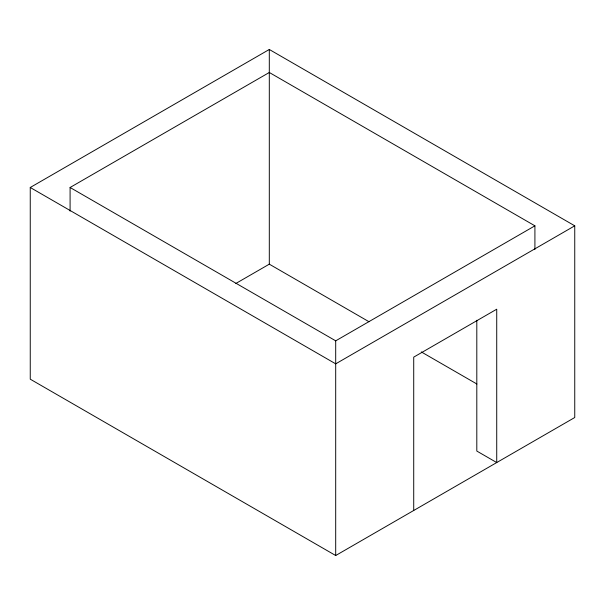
<?xml version="1.0" encoding="UTF-8"?>
<svg xmlns="http://www.w3.org/2000/svg" width="605" height="605" viewBox="0 0 605 605"><rect width="100%" height="100%" fill="white"/><g stroke="black" fill="none" stroke-linecap="round" stroke-linejoin="round"><path stroke-width="0.91" d="M30.25 187.489L269.301 49.474L574.75 225.824L574.75 417.511L335.699 555.526L30.25 379.176L30.25 187.489L335.699 363.839L574.75 225.824M70.089 211.092L70.089 187.489L269.301 72.479L534.911 225.824L534.911 249.434M235.829 283.488L269.301 264.166L369.005 321.731M70.089 187.489L335.699 340.834L534.911 225.824M421.307 351.928L476.884 384.009M476.808 320.287L476.808 451.058L496.728 462.56L496.728 309.208L413.722 357.132L413.722 510.484M335.699 340.834L335.699 363.499M335.699 363.839L335.699 555.526M269.301 49.474L269.301 264.166"/></g></svg>
